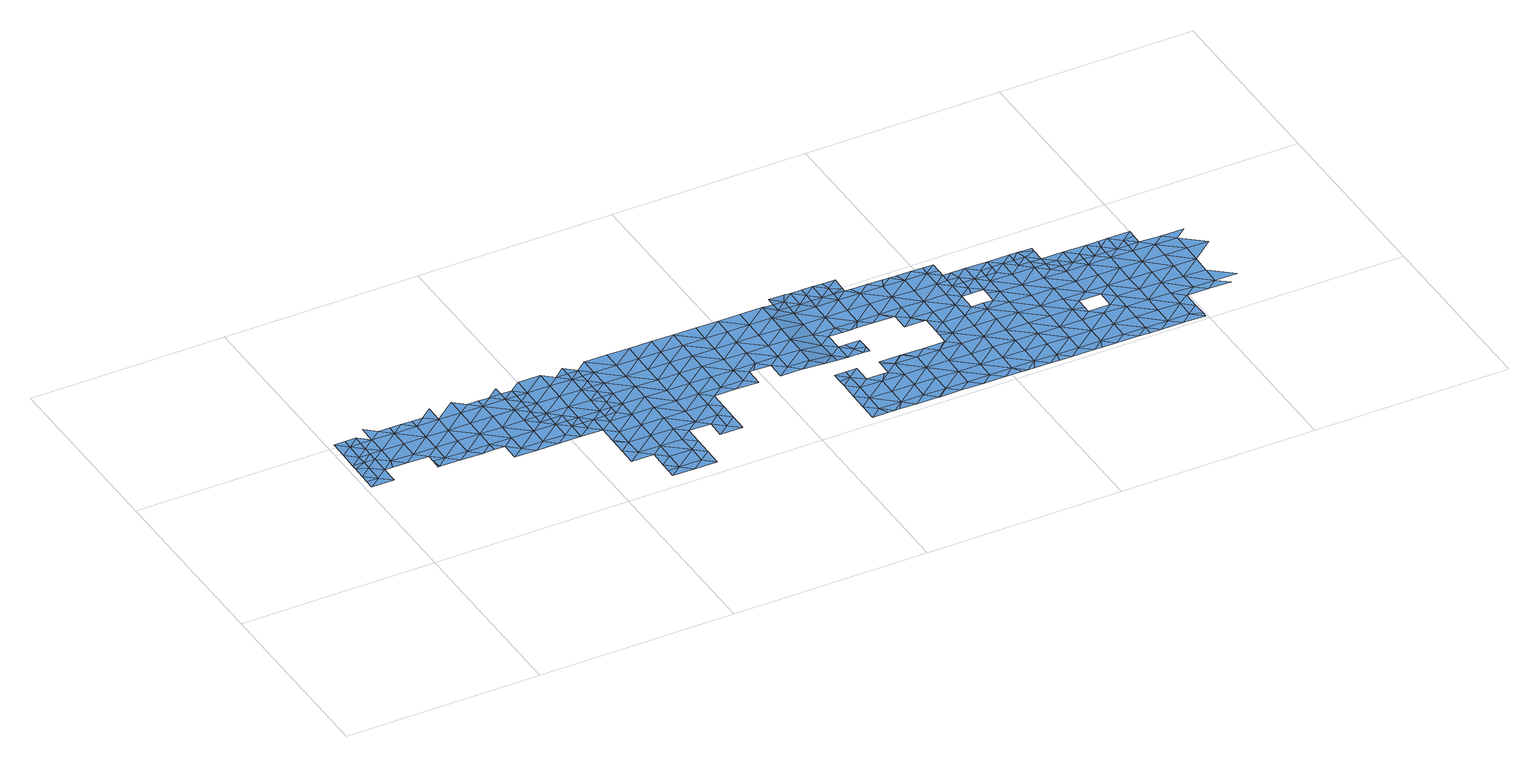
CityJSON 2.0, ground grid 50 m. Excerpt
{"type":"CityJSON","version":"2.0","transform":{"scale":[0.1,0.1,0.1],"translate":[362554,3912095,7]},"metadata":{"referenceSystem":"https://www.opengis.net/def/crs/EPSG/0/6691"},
"CityObjects":{
"waterbody1":{"type":"WaterBody","attributes":{"name":"9","class":"1140","function":"1","WaterBodyRiverFloodingRiskAttribute.description":"5","WaterBodyRiverFloodingRiskAttribute.rankOrg":"1","WaterBodyRiverFloodingRiskAttribute.adminType":"2","WaterBodyRiverFloodingRiskAttribute.scale":"L1"},"geometry":[{"type":"MultiSurface","lod":"1","boundaries":[[[0,1,2]],[[0,3,1]],[[2,4,5]],[[4,2,1]],[[5,6,7]],[[1,3,8]],[[6,5,4]],[[9,1,8]],[[4,1,9]],[[10,4,9]],[[6,4,10]],[[11,12,9]],[[10,9,12]],[[13,10,12]],[[14,10,13]],[[15,14,13]],[[12,11,16]],[[17,15,13]],[[18,15,17]],[[19,18,17]],[[20,13,12]],[[21,12,16]],[[21,20,12]],[[22,17,13]],[[23,17,24]],[[16,25,21]],[[22,13,20]],[[26,27,28]],[[24,17,22]],[[29,20,21]],[[30,21,25]],[[27,31,25]],[[32,24,22]],[[27,26,31]],[[30,29,21]],[[30,25,31]],[[31,26,33]],[[22,20,29]],[[32,22,34]],[[22,35,34]],[[36,30,31]],[[37,31,33]],[[22,29,35]],[[37,36,31]],[[38,34,35]],[[33,39,37]],[[29,30,40]],[[40,30,36]],[[38,35,41]],[[35,29,42]],[[42,29,40]],[[35,42,41]],[[43,36,37]],[[44,43,37]],[[37,39,44]],[[45,44,39]],[[41,42,46]],[[40,36,43]],[[44,45,47]],[[40,43,48]],[[42,40,49]],[[50,43,44]],[[49,40,48]],[[50,44,47]],[[47,51,52]],[[53,52,51]],[[54,42,49]],[[52,50,47]],[[55,43,50]],[[48,43,56]],[[49,57,54]],[[56,43,55]],[[53,58,52]],[[49,48,59]],[[59,48,56]],[[49,59,57]],[[50,60,55]],[[50,52,60]],[[61,58,53]],[[60,52,58]],[[62,56,55]],[[60,63,55]],[[64,57,59]],[[62,55,63]],[[59,56,62]],[[64,59,65]],[[66,58,61]],[[60,67,63]],[[68,59,62]],[[65,59,68]],[[60,58,69]],[[70,71,63]],[[63,71,62]],[[69,58,66]],[[60,69,67]],[[63,67,70]],[[72,65,68]],[[66,61,73]],[[74,75,62]],[[62,71,74]],[[68,62,75]],[[76,67,69]],[[77,78,68]],[[68,75,77]],[[72,68,78]],[[69,66,79]],[[66,73,79]],[[80,81,69]],[[69,79,80]],[[76,69,81]],[[79,73,82]],[[83,84,85]],[[73,86,82]],[[87,79,82]],[[88,84,83]],[[89,90,91]],[[89,85,90]],[[85,84,90]],[[92,82,86]],[[87,82,92]],[[93,94,95]],[[93,96,94]],[[86,91,97]],[[91,90,97]],[[94,98,95]],[[86,99,92]],[[100,84,88]],[[99,86,97]],[[88,95,98]],[[94,96,101]],[[90,84,102]],[[103,92,99]],[[100,88,98]],[[102,84,100]],[[104,94,101]],[[94,105,98]],[[97,90,106]],[[99,107,103]],[[105,100,98]],[[90,102,106]],[[99,97,108]],[[99,108,107]],[[94,104,105]],[[97,106,108]],[[104,101,109]],[[110,100,105]],[[102,100,111]],[[112,105,104]],[[113,107,114]],[[107,108,114]],[[115,113,114]],[[111,116,102]],[[117,118,119]],[[100,110,111]],[[104,109,112]],[[106,102,116]],[[112,120,105]],[[121,115,122]],[[105,120,110]],[[115,114,122]],[[123,121,122]],[[116,124,106]],[[118,125,119]],[[108,106,124]],[[126,111,110]],[[127,123,128]],[[123,122,128]],[[129,127,128]],[[124,130,108]],[[126,110,120]],[[114,108,130]],[[131,129,132]],[[129,128,132]],[[125,131,132]],[[130,133,114]],[[126,134,111]],[[133,128,122]],[[111,134,116]],[[122,114,133]],[[125,132,135]],[[136,132,128]],[[116,137,124]],[[134,137,116]],[[138,135,132]],[[124,139,130]],[[137,139,124]],[[128,133,136]],[[134,126,140]],[[130,141,133]],[[139,141,130]],[[132,136,138]],[[140,142,134]],[[133,143,136]],[[141,143,133]],[[135,138,144]],[[140,145,146]],[[145,147,146]],[[137,134,148]],[[142,140,146]],[[143,149,136]],[[136,150,138]],[[148,134,142]],[[139,137,151]],[[138,152,144]],[[142,146,153]],[[137,148,151]],[[146,147,153]],[[136,149,150]],[[141,139,154]],[[142,155,148]],[[139,151,154]],[[142,153,155]],[[138,150,152]],[[143,141,156]],[[157,151,148]],[[141,154,156]],[[148,155,157]],[[149,143,158]],[[143,156,158]],[[159,151,157]],[[150,149,160]],[[149,158,160]],[[154,151,161]],[[152,150,162]],[[151,159,161]],[[150,160,162]],[[157,163,159]],[[156,154,164]],[[154,161,164]],[[158,156,165]],[[163,166,159]],[[156,164,165]],[[160,158,167]],[[161,168,164]],[[158,165,167]],[[161,159,168]],[[162,160,169]],[[170,166,163]],[[168,159,166]],[[164,171,165]],[[160,167,169]],[[168,171,164]],[[165,172,167]],[[171,172,165]],[[173,168,166]],[[173,166,170]],[[167,174,169]],[[172,174,167]],[[168,175,171]],[[176,177,173]],[[168,173,177]],[[178,169,174]],[[171,179,172]],[[180,177,176]],[[168,177,175]],[[181,174,172]],[[171,175,179]],[[182,178,174]],[[180,183,177]],[[172,179,181]],[[184,185,180]],[[175,177,183]],[[175,186,179]],[[174,181,182]],[[183,180,185]],[[185,184,187]],[[188,181,179]],[[175,183,186]],[[186,189,179]],[[190,191,192]],[[181,188,182]],[[193,191,190]],[[194,185,187]],[[195,194,187]],[[179,189,188]],[[196,192,191]],[[183,185,197]],[[183,198,186]],[[199,192,196]],[[197,185,194]],[[196,200,199]],[[199,200,201]],[[202,189,186]],[[191,193,203]],[[182,188,204]],[[205,196,191]],[[194,195,206]],[[207,208,201]],[[200,207,201]],[[183,197,198]],[[209,188,189]],[[208,207,210]],[[191,203,205]],[[186,198,202]],[[203,211,205]],[[210,207,212]],[[197,194,213]],[[214,196,205]],[[194,206,213]],[[207,200,215]],[[197,216,198]],[[189,202,209]],[[200,196,217]],[[204,188,218]],[[217,196,214]],[[205,211,219]],[[206,220,213]],[[221,207,215]],[[212,207,221]],[[215,200,217]],[[188,209,218]],[[197,213,216]],[[216,222,198]],[[198,223,202]],[[220,224,213]],[[225,214,205]],[[226,205,219]],[[202,223,209]],[[226,225,205]],[[215,217,227]],[[216,213,228]],[[198,222,223]],[[213,224,228]],[[218,209,229]],[[230,226,219]],[[228,231,216]],[[216,231,222]],[[218,229,232]],[[227,217,233]],[[217,214,234]],[[229,209,235]],[[209,223,235]],[[228,224,236]],[[234,214,225]],[[236,237,228]],[[224,238,236]],[[233,217,234]],[[222,239,223]],[[240,229,235]],[[222,231,241]],[[236,242,237]],[[238,243,236]],[[223,239,235]],[[244,245,246]],[[247,241,231]],[[244,233,245]],[[248,249,230]],[[250,243,238]],[[233,234,245]],[[249,251,226]],[[226,230,249]],[[240,235,252]],[[242,236,243]],[[222,241,239]],[[225,226,251]],[[225,253,234]],[[245,254,246]],[[247,255,241]],[[252,235,256]],[[235,239,256]],[[249,248,257]],[[245,234,253]],[[225,251,253]],[[241,258,239]],[[254,245,259]],[[258,241,255]],[[260,252,256]],[[245,261,259]],[[261,245,253]],[[262,256,239]],[[258,263,239]],[[264,260,256]],[[259,261,265]],[[255,266,258]],[[249,257,267]],[[251,268,253]],[[251,249,268]],[[269,258,266]],[[268,249,267]],[[270,265,261]],[[262,239,263]],[[257,271,267]],[[264,256,262]],[[272,263,258]],[[253,268,273]],[[261,253,274]],[[275,258,269]],[[276,264,262]],[[275,272,258]],[[253,273,274]],[[270,261,274]],[[277,267,271]],[[278,262,263]],[[279,276,262]],[[268,267,277]],[[272,278,263]],[[268,280,273]],[[269,281,275]],[[278,279,262]],[[282,277,271]],[[283,270,274]],[[268,277,280]],[[280,284,273]],[[275,281,285]],[[286,272,275]],[[287,279,278]],[[274,273,288]],[[283,274,289]],[[285,290,291]],[[274,288,289]],[[286,278,272]],[[273,284,288]],[[275,285,292]],[[293,277,282]],[[290,294,291]],[[295,287,278]],[[292,285,291]],[[280,277,293]],[[286,275,292]],[[289,296,297]],[[280,298,284]],[[296,299,297]],[[300,293,282]],[[301,291,294]],[[289,288,296]],[[296,302,299]],[[303,278,286]],[[280,293,304]],[[295,278,303]],[[305,291,301]],[[301,299,302]],[[280,304,298]],[[306,293,300]],[[288,307,296]],[[288,284,307]],[[292,291,308]],[[305,301,302]],[[308,291,305]],[[286,292,308]],[[295,303,309]],[[284,298,307]],[[310,293,306]],[[311,303,286]],[[304,293,310]],[[312,286,308]],[[304,313,298]],[[309,303,314]],[[296,307,315]],[[302,296,316]],[[306,317,310]],[[311,286,312]],[[298,313,307]],[[296,315,316]],[[318,310,317]],[[304,310,319]],[[314,303,311]],[[305,302,320]],[[320,302,316]],[[308,305,320]],[[304,319,313]],[[321,314,311]],[[322,310,318]],[[323,311,312]],[[310,324,319]],[[307,313,325]],[[315,307,326]],[[308,320,327]],[[312,308,328]],[[328,308,327]],[[321,311,329]],[[330,322,318]],[[331,313,319]],[[307,325,326]],[[320,316,332]],[[316,315,333]],[[324,331,319]],[[320,334,327]],[[333,315,326]],[[323,312,328]],[[310,322,324]],[[313,331,325]],[[332,316,333]],[[320,332,334]],[[329,311,323]],[[335,322,330]],[[328,327,336]],[[327,334,336]],[[337,332,333]],[[329,323,338]],[[339,340,325]],[[341,342,328]],[[340,333,326]],[[341,328,336]],[[343,324,322]],[[344,322,335]],[[323,328,342]],[[345,346,334]],[[325,331,339]],[[326,325,340]],[[342,347,323]],[[336,334,346]],[[344,343,322]],[[347,348,323]],[[337,333,349]],[[338,323,348]],[[350,349,333]],[[351,336,346]],[[331,324,343]],[[352,339,331]],[[345,353,346]],[[333,340,350]],[[344,335,354]],[[353,355,346]],[[351,346,355]],[[349,356,357]],[[350,356,349]],[[331,343,352]],[[352,358,339]],[[356,353,357]],[[340,339,358]],[[359,343,344]],[[360,344,354]],[[358,361,340]],[[355,353,362]],[[360,359,344]],[[353,356,362]],[[350,340,361]],[[361,363,350]],[[364,355,362]],[[354,365,360]],[[352,343,359]],[[356,350,363]],[[366,358,352]],[[363,367,356]],[[365,368,360]],[[362,369,364]],[[362,356,367]],[[352,359,370]],[[367,371,362]],[[366,352,370]],[[361,358,366]],[[362,371,369]],[[372,359,360]],[[373,363,361]],[[374,360,368]],[[374,372,360]],[[375,370,359]],[[376,361,366]],[[369,377,378]],[[378,377,379]],[[369,371,377]],[[373,361,376]],[[367,363,373]],[[366,370,380]],[[381,371,367]],[[382,377,371]],[[374,368,383]],[[366,384,376]],[[375,359,372]],[[385,366,380]],[[386,367,373]],[[380,370,375]],[[366,385,384]],[[381,382,371]],[[379,377,387]],[[388,372,374]],[[389,387,377]],[[381,367,386]],[[389,377,382]],[[388,374,383]],[[375,390,380]],[[373,376,391]],[[376,384,391]],[[392,388,383]],[[393,382,381]],[[394,381,386]],[[386,373,395]],[[396,372,388]],[[395,373,391]],[[375,372,397]],[[398,394,386]],[[399,393,381]],[[384,400,391]],[[401,388,392]],[[397,372,396]],[[399,381,394]],[[398,386,395]],[[390,375,397]],[[402,393,399]],[[388,403,396]],[[404,395,391]],[[403,388,401]],[[405,391,400]],[[406,394,398]],[[400,390,407]],[[390,397,407]],[[408,397,396]],[[409,398,395]],[[403,408,396]],[[410,406,398]],[[405,400,407]],[[404,391,405]],[[401,411,403]],[[409,410,398]],[[407,397,412]],[[409,395,404]],[[412,397,408]],[[405,407,413]],[[413,407,412]],[[414,404,405]],[[415,403,411]],[[403,416,408]],[[417,410,409]],[[416,412,408]],[[418,405,413]],[[419,417,409]],[[414,405,418]],[[409,404,414]],[[403,415,416]],[[420,413,412]],[[411,421,415]],[[422,419,409]],[[423,420,412]],[[423,412,416]],[[424,418,413]],[[422,409,414]],[[425,415,421]],[[420,424,413]],[[426,415,425]],[[416,415,426]],[[427,414,418]],[[428,419,422]],[[426,429,416]],[[424,427,418]],[[427,422,414]],[[423,416,429]],[[422,430,428]],[[431,420,423]],[[427,432,422]],[[423,429,431]],[[422,432,430]],[[433,434,420]],[[434,427,424]],[[429,435,431]],[[420,431,433]],[[424,420,434]],[[436,430,432]],[[434,437,427]],[[438,433,431]],[[436,432,439]],[[432,427,440]],[[431,435,438]],[[427,437,440]],[[439,432,440]],[[441,438,435]],[[442,433,438]],[[434,433,443]],[[443,433,442]],[[437,434,443]],[[444,440,437]],[[445,439,440]],[[446,442,438]],[[444,437,443]],[[447,445,440]],[[444,447,440]],[[448,444,443]],[[447,449,445]],[[448,447,444]]]}]},
"waterbody2":{"type":"WaterBody","attributes":{"name":"9","class":"1140","function":"1","WaterBodyRiverFloodingRiskAttribute.description":"5","WaterBodyRiverFloodingRiskAttribute.rankOrg":"2","WaterBodyRiverFloodingRiskAttribute.adminType":"2","WaterBodyRiverFloodingRiskAttribute.scale":"L1"},"geometry":[{"type":"MultiSurface","lod":"1","boundaries":[[[450,451,19]],[[15,452,14]],[[19,451,18]],[[14,6,10]],[[6,14,452]],[[18,451,15]],[[15,451,452]],[[450,453,451]],[[454,7,452]],[[452,7,6]],[[451,454,452]],[[453,454,451]]]}]},
"waterbody3":{"type":"WaterBody","attributes":{"name":"9","class":"1140","function":"1","WaterBodyRiverFloodingRiskAttribute.description":"5","WaterBodyRiverFloodingRiskAttribute.rankOrg":"2","WaterBodyRiverFloodingRiskAttribute.adminType":"2","WaterBodyRiverFloodingRiskAttribute.scale":"L1"},"geometry":[{"type":"MultiSurface","lod":"1","boundaries":[[[455,65,72]],[[70,456,71]],[[70,67,456]],[[67,76,456]],[[74,71,457]],[[71,456,457]],[[75,74,457]],[[76,81,456]],[[77,75,458]],[[75,457,458]],[[78,77,458]],[[459,457,456]],[[80,460,81]],[[80,79,460]],[[78,458,461]],[[79,87,460]],[[456,81,462]],[[463,458,457]],[[81,460,462]],[[87,92,460]],[[459,456,462]],[[463,457,459]],[[461,458,464]],[[462,460,465]],[[464,458,463]],[[460,92,465]],[[92,103,465]],[[462,465,466]],[[459,462,467]],[[467,462,466]],[[103,113,465]],[[464,463,117]],[[463,459,468]],[[113,115,465]],[[103,107,113]],[[468,459,467]],[[466,465,115]],[[117,463,468]],[[121,123,466]],[[466,115,121]],[[467,466,123]],[[118,117,468]],[[127,129,467]],[[467,123,127]],[[468,467,129]],[[131,125,468]],[[468,129,131]],[[118,468,125]]]}]},
"waterbody4":{"type":"WaterBody","attributes":{"name":"9","class":"1140","function":"1","WaterBodyRiverFloodingRiskAttribute.description":"5","WaterBodyRiverFloodingRiskAttribute.rankOrg":"2","WaterBodyRiverFloodingRiskAttribute.adminType":"2","WaterBodyRiverFloodingRiskAttribute.scale":"L1"},"geometry":[{"type":"MultiSurface","lod":"1","boundaries":[[[469,470,471]],[[472,252,260]],[[471,276,279]],[[276,471,470]],[[470,264,276]],[[229,240,473]],[[470,474,264]],[[470,475,474]],[[472,476,252]],[[476,477,473]],[[478,473,477]],[[473,252,476]],[[240,252,473]],[[475,470,469]],[[232,229,473]],[[232,473,478]],[[472,479,476]],[[479,472,474]],[[474,472,264]],[[260,264,472]]]}]},
"waterbody5":{"type":"WaterBody","attributes":{"name":"9","class":"1140","function":"1","WaterBodyRiverFloodingRiskAttribute.description":"5","WaterBodyRiverFloodingRiskAttribute.rankOrg":"2","WaterBodyRiverFloodingRiskAttribute.adminType":"2","WaterBodyRiverFloodingRiskAttribute.scale":"L1"},"geometry":[{"type":"MultiSurface","lod":"1","boundaries":[[[480,341,336]],[[480,336,351]],[[351,355,480]],[[480,355,481]],[[481,355,482]],[[482,355,364]],[[378,379,482]],[[364,378,482]],[[369,378,364]],[[481,482,379]],[[341,480,483]],[[341,483,342]],[[483,480,481]]]}]},
"waterbody6":{"type":"WaterBody","attributes":{"name":"9","class":"1140","function":"1","WaterBodyRiverFloodingRiskAttribute.description":"5","WaterBodyRiverFloodingRiskAttribute.rankOrg":"2","WaterBodyRiverFloodingRiskAttribute.adminType":"2","WaterBodyRiverFloodingRiskAttribute.scale":"L1"},"geometry":[{"type":"MultiSurface","lod":"1","boundaries":[[[484,485,486]],[[402,486,393]],[[393,486,382]],[[382,486,389]],[[389,486,485]],[[485,484,487]],[[387,389,485]],[[484,486,402]]]}]},
"waterbody7":{"type":"WaterBody","attributes":{"name":"9","class":"1140","function":"1","WaterBodyRiverFloodingRiskAttribute.description":"5","WaterBodyRiverFloodingRiskAttribute.rankOrg":"2","WaterBodyRiverFloodingRiskAttribute.adminType":"2","WaterBodyRiverFloodingRiskAttribute.scale":"L1"},"geometry":[{"type":"MultiSurface","lod":"1","boundaries":[[[488,402,489]],[[490,488,410]],[[417,490,410]],[[417,419,490]],[[406,489,399]],[[406,399,394]],[[491,490,419]],[[492,493,494]],[[494,493,495]],[[491,488,490]],[[406,410,489]],[[399,489,402]],[[428,430,496]],[[430,492,496]],[[430,493,492]],[[430,436,493]],[[488,489,410]],[[497,496,492]],[[436,439,493]],[[495,493,439]],[[428,496,419]],[[496,491,419]],[[496,497,491]]]}]}
},
"vertices":[
[10,340,16],[38,338,16],[10,362,16],[10,316,16],[39,385,16],[11,395,16],[40,408,16],[11,408,16],[67,315,16],[67,361,16],[68,407,16],[87,361,16],[96,384,16],[97,430,16],[68,430,16],[69,453,16],[124,360,16],[97,476,16],[69,477,16],[69,500,16],[153,429,16],[153,383,16],[154,475,16],[98,522,16],[126,499,16],[181,359,16],[182,313,16],[181,339,16],[180,313,16],[210,428,16],[210,382,16],[209,336,16],[155,498,16],[237,312,16],[183,498,16],[211,474,16],[266,381,16],[266,335,16],[211,497,16],[294,311,16],[267,427,16],[240,497,16],[268,474,16],[323,380,16],[322,334,16],[323,311,16],[269,520,16],[351,310,16],[324,426,16],[325,473,16],[379,333,16],[350,264,16],[379,287,16],[407,263,16],[325,519,16],[380,379,16],[381,426,16],[353,495,16],[435,286,16],[381,472,16],[436,332,16],[463,263,16],[437,425,16],[437,378,16],[382,495,16],[410,494,16],[492,285,16],[465,355,16],[438,471,16],[493,331,16],[465,378,16],[466,401,16],[439,494,16],[520,262,16],[466,424,16],[466,447,16],[493,355,16],[467,470,16],[467,494,16],[521,308,16],[521,331,16],[522,354,16],[549,284,16],[575,122,16],[604,145,16],[576,168,16],[577,261,16],[549,307,16],[632,121,16],[576,210,16],[604,191,16],[576,215,16],[578,307,16],[631,52,16],[659,52,16],[631,75,16],[630,29,16],[605,237,16],[660,98,16],[606,283,16],[660,144,16],[687,28,16],[661,190,16],[606,307,16],[716,51,16],[717,97,16],[662,236,16],[635,306,16],[663,283,16],[744,27,16],[717,143,16],[718,189,16],[745,73,16],[635,329,16],[663,329,16],[635,352,16],[719,236,16],[581,492,16],[609,491,16],[609,515,16],[745,120,16],[636,375,16],[664,375,16],[636,399,16],[719,282,16],[637,491,16],[746,166,16],[636,422,16],[665,421,16],[637,445,16],[720,328,16],[637,468,16],[665,467,16],[721,374,16],[775,188,16],[666,514,16],[721,420,16],[775,235,16],[722,467,16],[776,281,16],[803,165,16],[777,327,16],[832,188,16],[778,373,16],[723,513,16],[802,119,16],[831,141,16],[859,118,16],[832,234,16],[778,420,16],[779,466,16],[833,280,16],[780,512,16],[860,164,16],[834,326,16],[860,210,16],[834,372,16],[861,256,16],[835,419,16],[890,279,16],[836,465,16],[890,325,16],[837,511,16],[918,256,16],[891,372,16],[892,418,16],[947,278,16],[893,464,16],[947,324,16],[893,510,16],[975,255,16],[948,371,16],[949,417,16],[975,301,16],[949,463,16],[1005,370,16],[986,301,16],[1004,324,16],[950,509,16],[1005,416,16],[1032,300,16],[1006,462,16],[1007,508,16],[1061,323,16],[1031,254,16],[1060,277,16],[1062,369,16],[1088,253,16],[1063,461,16],[1062,415,16],[1142,21,9],[1170,44,9],[1142,67,9],[1182,20,9],[1117,276,16],[1089,253,16],[1171,90,9],[1118,322,16],[1118,368,16],[1143,113,9],[1172,136,9],[1144,160,9],[1119,414,16],[1198,20,9],[1064,508,16],[1227,43,9],[1145,252,12],[1172,182,9],[1144,179,9],[1120,461,16],[1144,206,9],[1210,20,9],[1172,205,9],[1174,275,10],[1228,89,9],[1200,159,9],[1174,321,10],[1228,135,9],[1121,507,16],[1255,19,9],[1175,252,11],[1201,205,9],[1175,367,10],[1176,413,10],[1202,251,10],[1285,88,9],[1284,42,9],[1246,158,9],[1203,297,10],[1149,483,14],[1312,18,9],[1203,344,10],[1149,506,14],[1257,158,9],[1285,134,9],[1177,460,10],[1231,274,10],[1221,297,10],[1243,251,10],[1233,413,10],[1177,483,12],[1232,366,10],[1259,297,10],[1259,267,10],[1258,197,9],[1286,181,9],[1258,204,9],[1239,343,10],[1315,18,9],[1341,41,9],[1259,250,10],[1341,87,9],[1205,482,12],[1342,134,9],[1310,203,9],[1260,343,10],[1233,459,10],[1369,18,9],[1289,365,10],[1315,203,9],[1234,482,12],[1343,180,9],[1290,458,10],[1289,412,10],[1262,481,12],[1319,203,9],[1275,343,10],[1397,40,9],[1398,86,9],[1317,342,10],[1372,202,9],[1426,17,9],[1346,411,10],[1399,133,9],[1400,179,9],[1346,365,10],[1291,481,12],[1454,39,9],[1347,457,10],[1319,481,11],[1455,86,9],[1365,341,10],[1482,16,9],[1424,202,9],[1456,132,9],[1374,341,10],[1403,410,10],[1335,480,11],[1456,178,9],[1428,202,9],[1373,295,10],[1402,318,10],[1402,364,10],[1511,39,9],[1422,294,10],[1376,480,10],[1457,224,9],[1429,230,9],[1512,131,9],[1429,248,9],[1525,15,9],[1430,294,9],[1458,270,9],[1404,456,10],[1512,85,9],[1458,317,9],[1539,15,9],[1513,177,9],[1459,363,9],[1416,479,10],[1568,38,9],[1461,455,9],[1460,409,9],[1569,130,9],[1433,479,10],[1514,223,9],[1515,270,9],[1556,15,9],[1596,14,9],[1569,84,9],[1515,316,9],[1451,479,9],[1625,37,9],[1517,454,9],[1625,83,9],[1570,176,9],[1571,223,9],[1516,362,9],[1517,408,9],[1489,478,9],[1619,14,9],[1626,129,9],[1543,292,9],[1571,269,9],[1544,338,9],[1653,13,9],[1545,385,9],[1575,292,9],[1519,478,9],[1627,175,9],[1627,222,9],[1545,408,9],[1545,431,9],[1682,82,9],[1681,36,9],[1569,338,9],[1573,361,9],[1546,451,9],[1546,477,9],[1600,291,9],[1628,268,9],[1573,384,9],[1683,128,9],[1601,338,9],[1710,12,9],[1602,384,9],[1629,314,9],[1601,323,9],[1684,175,9],[1739,81,9],[1738,35,9],[1684,221,9],[1630,360,9],[1685,267,9],[1630,383,9],[1728,12,9],[1740,174,9],[1686,313,9],[1766,12,9],[1658,383,9],[1740,127,9],[1686,359,9],[1796,80,9],[1742,266,9],[1795,34,9],[1796,127,9],[1741,220,9],[1687,406,9],[1659,406,9],[1659,429,9],[1768,150,9],[1743,359,9],[1715,382,9],[1823,11,9],[1769,196,9],[1769,167,9],[1742,312,9],[1716,428,9],[1852,33,9],[1715,405,9],[1825,149,9],[1798,219,9],[1852,10,9],[1744,382,9],[1771,335,9],[1799,265,9],[1853,80,9],[1853,126,9],[1799,311,9],[1772,358,9],[1826,195,9],[1880,10,9],[1772,381,9],[1909,32,9],[1855,264,9],[1855,218,9],[1800,335,9],[1854,172,9],[1909,79,9],[1856,311,9],[1828,334,9],[1937,9,9],[1910,125,9],[1911,171,9],[1912,264,9],[1965,32,9],[1966,78,9],[1856,334,9],[1911,217,9],[1885,333,9],[1968,170,9],[1994,8,9],[1913,310,9],[1967,124,9],[1968,216,9],[1994,20,9],[1994,54,9],[1969,263,9],[1913,333,9],[1995,100,8],[1942,332,9],[2024,123,7],[1970,309,9],[2024,169,7],[2025,216,7],[2052,100,7],[1970,332,9],[2026,262,8],[2080,122,7],[1998,332,9],[2026,308,8],[2109,99,7],[2081,168,7],[2082,215,7],[2083,261,8],[2055,331,8],[2137,121,7],[2083,307,8],[2139,260,8],[2112,330,8],
[41,500,16],[41,477,16],[40,431,16],[13,501,16],[12,454,16],
[439,517,16],[494,378,16],[494,424,16],[495,470,16],[551,423,16],[550,331,16],[496,516,16],[550,377,16],[552,469,16],[553,515,16],[606,330,16],[607,376,16],[608,422,16],[609,468,16],
[1320,527,13],[1291,504,13],[1319,492,12],[1234,505,13],[1177,506,13],[1263,528,13],[1286,527,13],[1206,529,13],[1189,529,14],[1149,529,15],[1234,528,13],
[1573,407,9],[1602,430,9],[1630,406,9],[1566,431,9],
[1772,415,9],[1736,428,9],[1744,405,9],[1773,427,9],
[1829,380,9],[1800,358,9],[1857,357,9],[1886,379,9],[1942,379,9],[1970,355,9],[1999,378,9],[1999,359,9],[1914,356,9],[1918,379,9]
]}
